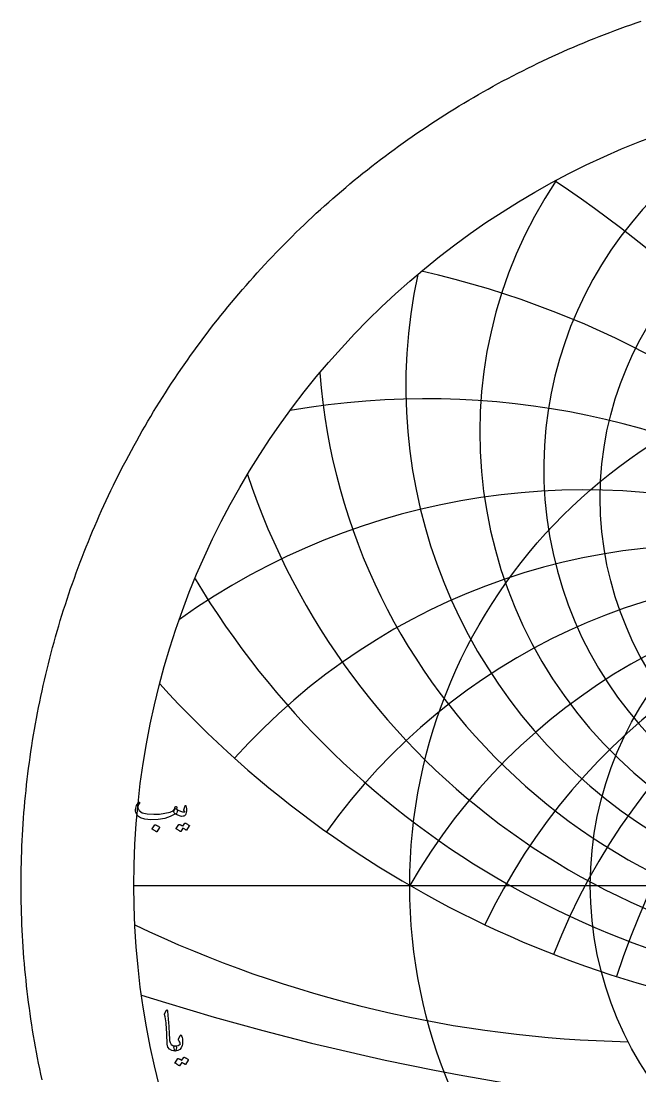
# Model space of a CAD drawing. Header units: millimetres. Extents: x -68 to 68, y -68 to 70.
# Drawn here: x -68.5 to -22, y -14.3 to 64.9 of the extents above; entities that cross this region are included whole.
import ezdxf

# ---------------------------------------------------------------- set-up
doc = ezdxf.new("R2010")
doc.units = ezdxf.units.MM
for name, color, linetype in [('CUT_OUTER', 1, 'Continuous'), ('ENGRAVE', 7, 'Continuous'), ('ENGRAVE_FINE', 8, 'Continuous'), ('TEXT', 5, 'Continuous')]:
    doc.layers.add(name, color=color, linetype=linetype)

msp = doc.modelspace()

# ---------------------------------------------------------------- linework, layer by layer
at = {"layer": 'CUT_OUTER'}
msp.add_lwpolyline([(-66.902, -14.5927), (-66.9903, -14.182), (-67.076, -13.7706), (-67.1593, -13.3588), (-67.24, -12.9465), (-67.3181, -12.5337), (-67.3938, -12.1204), (-67.4669, -11.7066), (-67.5374, -11.2924), (-67.6055, -10.8778), (-67.6709, -10.4628), (-67.7339, -10.0474), (-67.7942, -9.6316), (-67.8521, -9.2154), (-67.9073, -8.7989), (-67.96, -8.3821), (-68.0102, -7.9649), (-68.0578, -7.5475), (-68.1028, -7.1297), (-68.1453, -6.7117), (-68.1852, -6.2935), (-68.2225, -5.875), (-68.2573, -5.4563), (-68.2895, -5.0373), (-68.3191, -4.6182), (-68.3461, -4.1989), (-68.3706, -3.7795), (-68.3925, -3.3599), (-68.4118, -2.9402), (-68.4286, -2.5204), (-68.4428, -2.1005), (-68.4544, -1.6805), (-68.4634, -1.2604), (-68.4698, -0.8403), (-68.4737, -0.4202), (-68.475, 0), (-68.4737, 0.4202), (-68.4698, 0.8403), (-68.4634, 1.2604), (-68.4544, 1.6805), (-68.4428, 2.1005), (-68.4286, 2.5204), (-68.4118, 2.9402), (-68.3925, 3.3599), (-68.3706, 3.7795), (-68.3461, 4.1989), (-68.3191, 4.6182), (-68.2895, 5.0373), (-68.2573, 5.4563), (-68.2225, 5.875), (-68.1852, 6.2935), (-68.1453, 6.7117), (-68.1028, 7.1297), (-68.0578, 7.5475), (-68.0102, 7.9649), (-67.96, 8.3821), (-67.9073, 8.7989), (-67.8521, 9.2154), (-67.7942, 9.6316), (-67.7339, 10.0474), (-67.6709, 10.4628), (-67.6055, 10.8778), (-67.5374, 11.2924), (-67.4669, 11.7066), (-67.3938, 12.1204), (-67.3181, 12.5337), (-67.24, 12.9465), (-67.1593, 13.3588), (-67.076, 13.7706), (-66.9903, 14.182), (-66.902, 14.5927), (-66.8112, 15.003), (-66.7179, 15.4126), (-66.6221, 15.8217), (-66.5237, 16.2302), (-66.4229, 16.6381), (-66.3196, 17.0453), (-66.2137, 17.4519), (-66.1054, 17.8579), (-65.9946, 18.2632), (-65.8813, 18.6677), (-65.7655, 19.0716), (-65.6472, 19.4748), (-65.5265, 19.8772), (-65.4033, 20.2789), (-65.2776, 20.6799), (-65.1495, 21.08), (-65.0189, 21.4794), (-64.8859, 21.8779), (-64.7505, 22.2756), (-64.6126, 22.6725), (-64.4722, 23.0685), (-64.3295, 23.4637), (-64.1843, 23.858), (-64.0367, 24.2513), (-63.8867, 24.6438), (-63.7343, 25.0354), (-63.5795, 25.4259), (-63.4222, 25.8156), (-63.2627, 26.2042), (-63.1007, 26.5919), (-62.9363, 26.9786), (-62.7696, 27.3643), (-62.6005, 27.7489), (-62.4291, 28.1325), (-62.2553, 28.515), (-62.0791, 28.8965), (-61.9007, 29.2768), (-61.7199, 29.6561), (-61.5367, 30.0342), (-61.3513, 30.4113), (-61.1635, 30.7871), (-60.9735, 31.1618), (-60.7811, 31.5354), (-60.5865, 31.9077), (-60.3896, 32.2789), (-60.1904, 32.6488), (-59.9889, 33.0175), (-59.7852, 33.385), (-59.5792, 33.7512), (-59.371, 34.1161), (-59.1605, 34.4798), (-58.9479, 34.8421), (-58.733, 35.2032), (-58.5159, 35.5629), (-58.2965, 35.9213), (-58.075, 36.2783), (-57.8513, 36.634), (-57.6255, 36.9882), (-57.3974, 37.3411), (-57.1672, 37.6926), (-56.9349, 38.0427), (-56.7004, 38.3913), (-56.4638, 38.7385), (-56.225, 39.0842), (-55.9841, 39.4285), (-55.7411, 39.7712), (-55.4961, 40.1125), (-55.2489, 40.4523), (-54.9996, 40.7905), (-54.7483, 41.1272), (-54.4949, 41.4624), (-54.2395, 41.796), (-53.982, 42.128), (-53.7225, 42.4584), (-53.461, 42.7873), (-53.1974, 43.1145), (-52.9319, 43.4401), (-52.6644, 43.764), (-52.3948, 44.0864), (-52.1233, 44.407), (-51.8499, 44.726), (-51.5745, 45.0433), (-51.2971, 45.3589), (-51.0178, 45.6728), (-50.7366, 45.985), (-50.4535, 46.2954), (-50.1685, 46.6042), (-49.8816, 46.9111), (-49.5928, 47.2163), (-49.3022, 47.5197), (-49.0097, 47.8213), (-48.7153, 48.1211), (-48.4191, 48.4191), (-48.1211, 48.7153), (-47.8213, 49.0097), (-47.5197, 49.3022), (-47.2163, 49.5928), (-46.9111, 49.8816), (-46.6042, 50.1685), (-46.2954, 50.4535), (-45.985, 50.7366), (-45.6728, 51.0178), (-45.3589, 51.2971), (-45.0433, 51.5745), (-44.726, 51.8499), (-44.407, 52.1233), (-44.0864, 52.3948), (-43.764, 52.6644), (-43.4401, 52.9319), (-43.1145, 53.1974), (-42.7873, 53.461), (-42.4584, 53.7225), (-42.128, 53.982), (-41.796, 54.2395), (-41.4624, 54.4949), (-41.1272, 54.7483), (-40.7905, 54.9996), (-40.4523, 55.2489), (-40.1125, 55.4961), (-39.7712, 55.7411), (-39.4285, 55.9841), (-39.0842, 56.225), (-38.7385, 56.4638), (-38.3913, 56.7004), (-38.0427, 56.9349), (-37.6926, 57.1672), (-37.3411, 57.3974), (-36.9882, 57.6255), (-36.634, 57.8513), (-36.2783, 58.075), (-35.9213, 58.2965), (-35.5629, 58.5159), (-35.2032, 58.733), (-34.8421, 58.9479), (-34.4798, 59.1605), (-34.1161, 59.371), (-33.7512, 59.5792), (-33.385, 59.7852), (-33.0175, 59.9889), (-32.6488, 60.1904), (-32.2789, 60.3896), (-31.9077, 60.5865), (-31.5354, 60.7811), (-31.1618, 60.9735), (-30.7871, 61.1635), (-30.4113, 61.3513), (-30.0342, 61.5367), (-29.6561, 61.7199), (-29.2768, 61.9007), (-28.8965, 62.0791), (-28.515, 62.2553), (-28.1325, 62.4291), (-27.7489, 62.6005), (-27.3643, 62.7696), (-26.9786, 62.9363), (-26.5919, 63.1007), (-26.2042, 63.2627), (-25.8156, 63.4222), (-25.4259, 63.5795), (-25.0354, 63.7343), (-24.6438, 63.8867), (-24.2513, 64.0367), (-23.858, 64.1843), (-23.4637, 64.3295), (-23.0685, 64.4722), (-22.6725, 64.6126), (-22.2756, 64.7505), (-21.8779, 64.8859)], dxfattribs=at)
at = {"layer": 'ENGRAVE'}
msp.add_lwpolyline([(-60, 0), (60, 0)], dxfattribs=at)
for centre, radius in [((0, 0), 60), ((0, 29.093), 24.9649), ((0, 0), 39.2754), ((0, 0), 25.7092)]:
    msp.add_circle(centre, radius, dxfattribs=at)
for centre, radius, start, end in [((0, 31.2685), 29.2102, 104.436571, 75.563429), ((0, 34.0135), 34.0135, 146.229962, 33.770038), ((0, 37.512), 39.5703, 167.806282, 12.193718), ((0, 42.043), 46.171, 184.422486, 355.577514), ((0, 48.0476), 54.2682, 198.487195, 341.512805), ((0, 56.2645), 64.6127, 210.960954, 329.039046), ((0, -22.6756), 45.3513, 30, 150), ((0, -22.6756), 45.3513, 30, 150), ((0, 68.0269), 78.5507, 222.338487, 317.661513), ((-21.058, 78.5896), 90.3455, 244.518396, 268.848651)]:
    msp.add_arc(centre, radius, start, end, dxfattribs=at)
at = {"layer": 'ENGRAVE_FINE'}
for centre, radius, start, end in [((-78.5507, -22.6756), 90.7026, 8.213211, 56.402398), ((-78.5507, -22.6756), 90.7026, 8.213211, 56.402398), ((-54.0476, -22.6756), 70.5541, 11.140372, 77.171494), ((-54.0476, -22.6756), 70.5541, 11.140372, 77.171494), ((-38.0542, -22.6756), 59.2019, 14.244026, 99.935714), ((-38.0542, -22.6756), 59.2019, 14.244026, 99.935714), ((-26.1836, -22.6756), 52.3672, 17.587954, 125.482575), ((-26.1836, -22.6756), 52.3672, 17.587954, 125.482575), ((26.1836, -22.6756), 52.3672, 54.517425, 162.412046), ((26.1836, -22.6756), 52.3672, 54.517425, 162.412046), ((-16.5065, -22.6756), 48.2618, 21.252599, 138.119191), ((-16.5065, -22.6756), 48.2618, 21.252599, 138.119191), ((16.5065, -22.6756), 48.2618, 41.880809, 158.747401), ((16.5065, -22.6756), 48.2618, 41.880809, 158.747401), ((-7.9967, -22.6756), 46.0509, 25.342886, 144.580376), ((-7.9967, -22.6756), 46.0509, 25.342886, 144.580376), ((7.9967, -22.6756), 46.0509, 35.419624, 154.657114), ((7.9967, -22.6756), 46.0509, 35.419624, 154.657114), ((0, 178.0968), 195.5833, 252.309853, 287.690147)]:
    msp.add_arc(centre, radius, start, end, dxfattribs=at)
at = {"layer": 'TEXT'}
for points in [[(-56.807, 5.7293), (-56.8028, 5.7272), (-56.799, 5.7251), (-56.7954, 5.723), (-56.7921, 5.7208), (-56.7887, 5.7184), (-56.7851, 5.7155), (-56.7813, 5.712), (-56.7772, 5.7081), (-56.7428, 5.6676), (-56.7293, 5.6101), (-56.7364, 5.5356), (-56.7644, 5.4441), (-56.7902, 5.3884), (-56.8165, 5.3536), (-56.8434, 5.3395), (-56.8708, 5.3461), (-56.8847, 5.3528), (-56.8964, 5.3557), (-56.906, 5.3549), (-56.9134, 5.3504), (-57.2626, 5.1593), (-57.6799, 5.0246), (-58.1653, 4.9464), (-58.7188, 4.9246), (-59.1665, 4.9629), (-59.5044, 5.0651), (-59.7328, 5.2312), (-59.8515, 5.4611), (-59.8698, 5.5697), (-59.8738, 5.6782), (-59.8635, 5.7868), (-59.8387, 5.8954), (-59.8049, 5.9915), (-59.7631, 6.0796), (-59.7134, 6.1597), (-59.6556, 6.2318), (-59.6447, 6.2408), (-59.6333, 6.2467), (-59.6213, 6.2494), (-59.6088, 6.2488), (-59.5971, 6.2438), (-59.5875, 6.2371), (-59.58, 6.2289), (-59.5747, 6.219), (-59.5723, 6.2094), (-59.5736, 6.1977), (-59.5787, 6.1839), (-59.5875, 6.1679), (-59.6492, 6.0774), (-59.6897, 5.9891), (-59.7088, 5.9029), (-59.7067, 5.8188), (-59.6056, 5.608), (-59.3703, 5.4568), (-59.0009, 5.3653), (-58.4974, 5.3333), (-58.3592, 5.3355), (-58.2212, 5.3419), (-58.0835, 5.3525), (-57.946, 5.3674), (-57.8096, 5.3866), (-57.6751, 5.41), (-57.5424, 5.4377), (-57.4116, 5.4696), (-57.2847, 5.5058), (-57.1806, 5.542), (-57.0994, 5.5782), (-57.0412, 5.6144), (-57.0187, 5.6335), (-56.998, 5.657), (-56.9793, 5.6846), (-56.9624, 5.7166), (-56.9465, 5.7522), (-56.931, 5.7911), (-56.9157, 5.8331), (-56.9006, 5.8784), (-56.8948, 5.8922), (-56.8857, 5.9039), (-56.8735, 5.9135), (-56.8581, 5.921), (-56.8416, 5.925), (-56.8261, 5.9242), (-56.8118, 5.9186), (-56.7984, 5.9082), (-56.7878, 5.8938), (-56.7814, 5.8762), (-56.7793, 5.8555), (-56.7814, 5.8315)], [(-56.9347, 5.3887), (-56.981, 5.4326), (-57.005, 5.4877), (-57.0066, 5.554), (-56.9858, 5.6314), (-56.9408, 5.7009), (-56.8996, 5.7432), (-56.8621, 5.7584), (-56.8283, 5.7464), (-56.6686, 5.6407), (-56.5089, 5.5665), (-56.3492, 5.5236), (-56.1895, 5.5122), (-56.184, 5.5132), (-56.18, 5.5164), (-56.1776, 5.5218), (-56.1768, 5.5292), (-56.1808, 5.5433), (-56.1927, 5.5643), (-56.2127, 5.5923), (-56.2406, 5.6272), (-56.246, 5.6378), (-56.2492, 5.6484), (-56.2502, 5.6591), (-56.2492, 5.6697), (-56.147, 5.9635), (-56.1422, 5.9747), (-56.1363, 5.9827), (-56.1294, 5.9875), (-56.1214, 5.9891), (-56.1134, 5.9878), (-56.1065, 5.9838), (-56.1007, 5.9771), (-56.0959, 5.9678), (-56.0639, 5.8723), (-56.0448, 5.7772), (-56.0384, 5.6828), (-56.0448, 5.5888), (-56.0655, 5.472), (-56.0937, 5.377), (-56.1294, 5.3038), (-56.1725, 5.2524), (-56.2052, 5.2242), (-56.2353, 5.2035), (-56.2627, 5.1902), (-56.2875, 5.1843), (-56.4301, 5.1811), (-56.5855, 5.2141), (-56.7537, 5.2833), (-56.9347, 5.3887)], [(-58.4208, 4.5456), (-58.4154, 4.5509), (-58.408, 4.5541), (-58.3984, 4.5552), (-58.3867, 4.5541), (-58.3039, 4.5206), (-58.226, 4.4796), (-58.1528, 4.4312), (-58.0844, 4.3753), (-58.0777, 4.3668), (-58.0748, 4.3582), (-58.0756, 4.3497), (-58.0801, 4.3412), (-58.2803, 4.0176), (-58.2877, 4.0099), (-58.2973, 4.008), (-58.309, 4.012), (-58.3228, 4.0219), (-58.3348, 4.0304), (-58.3537, 4.0432), (-58.3795, 4.0602), (-58.4123, 4.0815), (-58.4524, 4.107), (-58.5006, 4.1368), (-58.5568, 4.1709), (-58.6209, 4.2092), (-58.6294, 4.2156), (-58.6337, 4.222), (-58.6337, 4.2284), (-58.6294, 4.2348)], [(-56.1768, 4.6648), (-56.1714, 4.6702), (-56.164, 4.6733), (-56.1544, 4.6744), (-56.1427, 4.6733), (-56.1008, 4.6576), (-56.0602, 4.6403), (-56.021, 4.6215), (-55.983, 4.601), (-55.9462, 4.5786), (-55.9101, 4.5541), (-55.8748, 4.5275), (-55.8404, 4.4988), (-55.8337, 4.49), (-55.8308, 4.4807), (-55.8316, 4.4708), (-55.8361, 4.4604), (-56.0405, 4.1368), (-56.0461, 4.1326), (-56.0544, 4.1326), (-56.0653, 4.1368), (-56.0788, 4.1453), (-56.0881, 4.1532), (-56.1033, 4.164), (-56.1243, 4.1777), (-56.1512, 4.1943), (-56.1842, 4.2141), (-56.2236, 4.2374), (-56.2694, 4.2642), (-56.3215, 4.2944), (-56.4834, 4.0432), (-56.4908, 4.0354), (-56.5004, 4.0336), (-56.5121, 4.0376), (-56.5259, 4.0474), (-56.5379, 4.0559), (-56.5568, 4.0687), (-56.5826, 4.0857), (-56.6154, 4.107), (-56.6555, 4.1326), (-56.7037, 4.1624), (-56.7599, 4.1964), (-56.824, 4.2348), (-56.8306, 4.2412), (-56.8336, 4.2475), (-56.8328, 4.2539), (-56.8283, 4.2603), (-56.6196, 4.5712), (-56.6143, 4.5765), (-56.6068, 4.5797), (-56.5973, 4.5807), (-56.5855, 4.5797), (-56.5499, 4.5681), (-56.5153, 4.5547), (-56.4818, 4.5393), (-56.4493, 4.5222), (-56.4179, 4.5034), (-56.3875, 4.4833), (-56.3583, 4.4619), (-56.3301, 4.4392)], [(-57.5405, -9.3714), (-57.5323, -9.3586), (-57.5245, -9.3501), (-57.5174, -9.3458), (-57.5107, -9.3458), (-57.5006, -9.3514), (-57.4915, -9.3682), (-57.4836, -9.3961), (-57.4766, -9.4353), (-57.4415, -9.7533), (-57.4128, -10.0473), (-57.3904, -10.3175), (-57.3744, -10.5636), (-57.3642, -10.7741), (-57.3548, -10.9628), (-57.3461, -11.1297), (-57.3383, -11.2747), (-57.3315, -11.398), (-57.326, -11.4993), (-57.3219, -11.5789), (-57.3191, -11.6367), (-57.2813, -11.8097), (-57.1977, -11.9369), (-57.0684, -12.0183), (-56.8933, -12.054), (-56.8446, -12.0667), (-56.8134, -12.0965), (-56.7999, -12.1434), (-56.8039, -12.2073), (-56.8238, -12.3078), (-56.8454, -12.3797), (-56.8685, -12.4228), (-56.8933, -12.4372), (-57.1397, -12.4047), (-57.3212, -12.3073), (-57.4378, -12.145), (-57.4894, -11.9177), (-57.4975, -11.809), (-57.5048, -11.7), (-57.5114, -11.5908), (-57.5171, -11.4813), (-57.5223, -11.3715), (-57.5272, -11.2614), (-57.5319, -11.1511), (-57.5363, -11.0405), (-57.5442, -10.8296), (-57.5554, -10.6398), (-57.5698, -10.4709), (-57.5873, -10.3231), (-57.6081, -10.1811), (-57.6321, -10.0298), (-57.6592, -9.8692), (-57.6895, -9.6993), (-57.6935, -9.6686), (-57.6927, -9.6407), (-57.6871, -9.6154), (-57.6768, -9.5928)], [(-56.6378, -11.5387), (-56.5186, -11.2747), (-56.501, -11.2457), (-56.4824, -11.2353), (-56.4627, -11.2436), (-56.4419, -11.2705), (-56.4036, -11.351), (-56.3738, -11.4349), (-56.3525, -11.5224), (-56.3397, -11.6133), (-56.3357, -11.7081), (-56.3408, -11.8075), (-56.3549, -11.9114), (-56.3781, -12.0199), (-56.4486, -12.2025), (-56.558, -12.3329), (-56.7062, -12.4111), (-56.8933, -12.4372), (-56.9148, -12.4236), (-56.9369, -12.3829), (-56.9596, -12.315), (-56.9827, -12.22), (-56.9894, -12.1692), (-56.988, -12.1274), (-56.9787, -12.0947), (-56.9614, -12.071), (-56.9476, -12.0619), (-56.9316, -12.0561), (-56.9135, -12.0534), (-56.8933, -12.054), (-56.7754, -12.0502), (-56.6729, -12.0263), (-56.5859, -11.9821), (-56.5143, -11.9177), (-56.5111, -11.9126), (-56.5101, -11.906), (-56.5111, -11.8977), (-56.5143, -11.8879), (-56.5311, -11.8278), (-56.5558, -11.7665), (-56.5886, -11.7043), (-56.6293, -11.6409), (-56.6426, -11.617), (-56.6484, -11.592), (-56.6468, -11.5659), (-56.6378, -11.5387)], [(-56.2588, -12.9183), (-56.2535, -12.913), (-56.2461, -12.9098), (-56.2365, -12.9088), (-56.2248, -12.9098), (-56.1829, -12.9255), (-56.1423, -12.9428), (-56.103, -12.9617), (-56.0651, -12.9822), (-56.0282, -13.0046), (-55.9922, -13.0291), (-55.9569, -13.0557), (-55.9224, -13.0844), (-55.9158, -13.0932), (-55.9129, -13.1025), (-55.9137, -13.1124), (-55.9182, -13.1227), (-56.1226, -13.4463), (-56.1282, -13.4506), (-56.1364, -13.4506), (-56.1473, -13.4463), (-56.1609, -13.4378), (-56.1702, -13.43), (-56.1854, -13.4192), (-56.2064, -13.4055), (-56.2333, -13.3889), (-56.2663, -13.369), (-56.3057, -13.3458), (-56.3514, -13.319), (-56.4036, -13.2888), (-56.5654, -13.54), (-56.5729, -13.5477), (-56.5824, -13.5496), (-56.5942, -13.5456), (-56.608, -13.5358), (-56.62, -13.5273), (-56.6389, -13.5145), (-56.6647, -13.4974), (-56.6974, -13.4762), (-56.7376, -13.4506), (-56.7858, -13.4208), (-56.8419, -13.3867), (-56.9061, -13.3484), (-56.9127, -13.342), (-56.9156, -13.3356), (-56.9148, -13.3293), (-56.9103, -13.3229), (-56.7017, -13.012), (-56.6963, -13.0067), (-56.6889, -13.0035), (-56.6793, -13.0024), (-56.6676, -13.0035), (-56.6319, -13.0151), (-56.5973, -13.0285), (-56.5638, -13.0438), (-56.5313, -13.061), (-56.4999, -13.0798), (-56.4696, -13.0998), (-56.4403, -13.1213), (-56.4121, -13.144)]]:
    msp.add_lwpolyline(points, close=True, dxfattribs=at)

doc.saveas('drawing.dxf')
